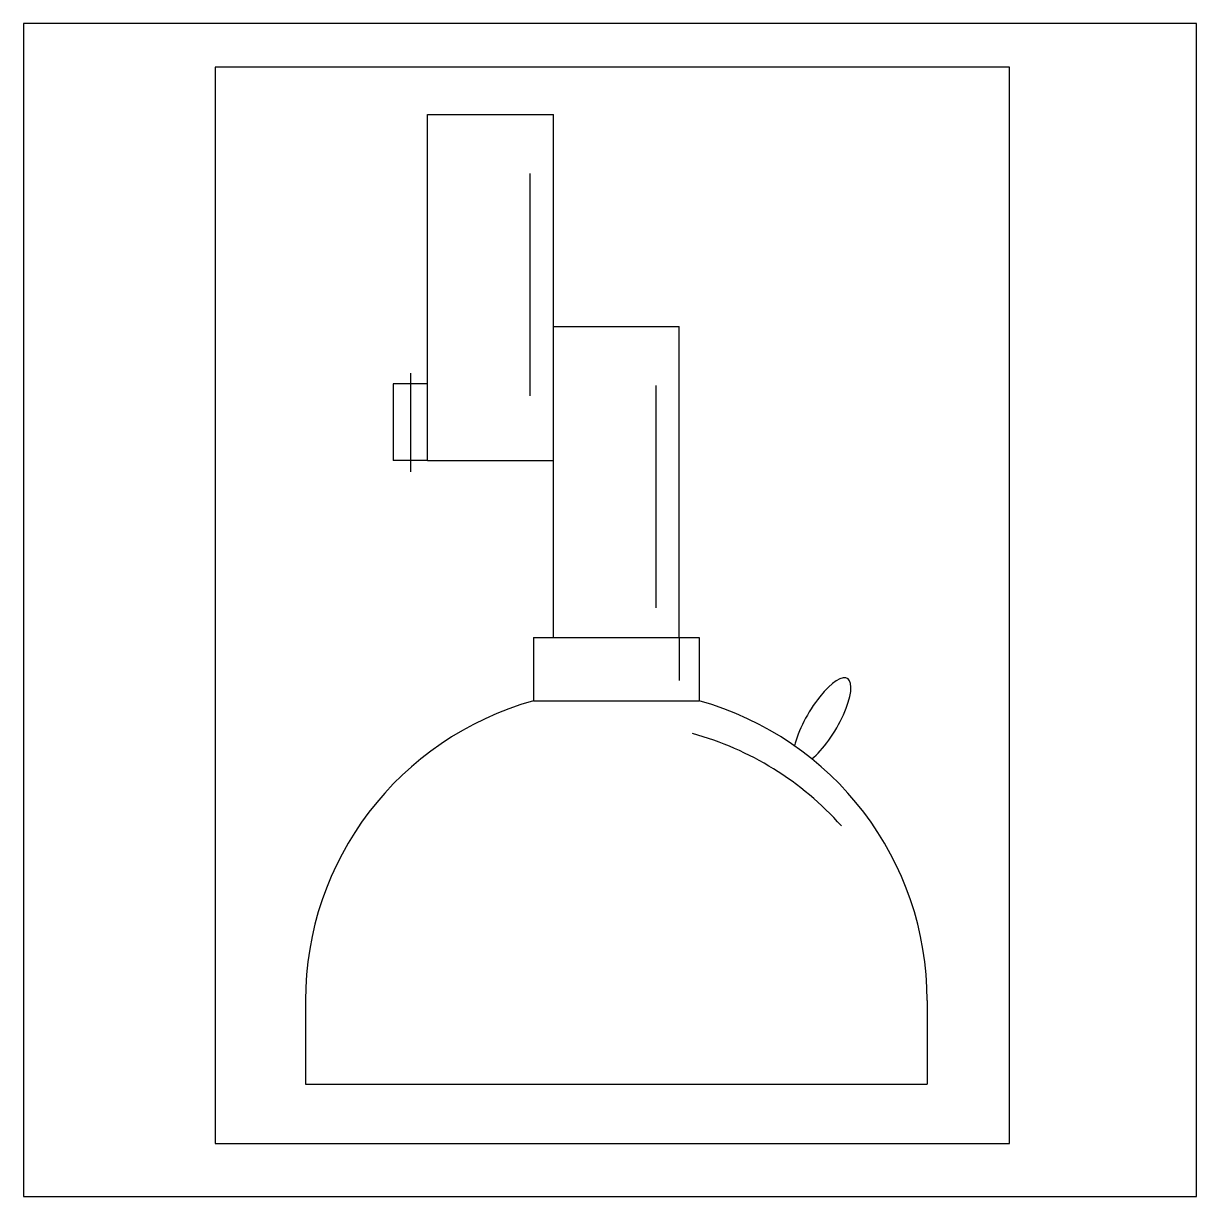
# Model space of a CAD drawing. Header units: millimetres. Extents: x 0 to 1000, y 0 to 1000.
import ezdxf

# ---------------------------------------------------------------- set-up
doc = ezdxf.new("R2010")
doc.units = ezdxf.units.MM
doc.layers.get('0').update_dxf_attribs({"color": 2})
doc.layers.add('1', color=1, linetype='Continuous')
doc.layers.add('3', color=7, linetype='Continuous')

msp = doc.modelspace()

# ---------------------------------------------------------------- linework, layer by layer
at = {"color": 2}
msp.add_lwpolyline([(0, 0), (1000, 0), (1000, 1000), (0, 1000)], close=True, dxfattribs=at)
at = {"layer": '1', "color": 1}
for p, q in [((163.3, 962.8), (163.3, 45.1)), ((840.5, 962.8), (163.3, 962.8)), ((840.5, 45.1), (840.5, 962.8)), ((163.3, 45.1), (840.5, 45.1))]:
    msp.add_line(p, q, dxfattribs=at)
at = {"layer": '3'}
for p, q in [((344.5, 627.5), (344.5, 922.3)), ((344.5, 922.3), (451.7, 922.3)), ((451.7, 657.2), (451.7, 922.3)), ((431.8, 872.1), (431.8, 682.5)), ((451.7, 741.6), (559, 741.6)), ((451.7, 476.5), (451.7, 741.6)), ((559, 476.5), (559, 741.6)), ((329.9, 701.9), (329.9, 617.8)), ((315.2, 692.8), (315.2, 627.5)), ((344.5, 692.8), (315.2, 692.8)), ((539, 691.4), (539, 501.9)), ((344.5, 627.5), (315.2, 627.5)), ((344.5, 627.5), (451.7, 627.5)), ((434.7, 476.5), (434.7, 422.6)), ((434.7, 476.5), (576, 476.5)), ((559, 476.5), (559, 439.8)), ((576, 476.5), (576, 422.6)), ((434.7, 422.6), (576, 422.6)), ((240.3, 167.1), (240.3, 95.8)), ((770.4, 167.1), (770.4, 95.8)), ((240.3, 95.8), (770.4, 95.8))]:
    msp.add_line(p, q, dxfattribs=at)
for centre, start, end in [((505.4, 167.1), 105.4562, 180), ((505.4, 167.1), 0, 74.5438), ((499.8, 139.3), 41.8263, 74.5438)]:
    msp.add_arc(centre, 265, start, end, dxfattribs=at)
msp.add_ellipse((680.9, 405.2), major_axis=(21.6, 36.4), ratio=0.31977, start_param=3.84974, end_param=8.64569, dxfattribs=at)

doc.saveas('drawing.dxf')
